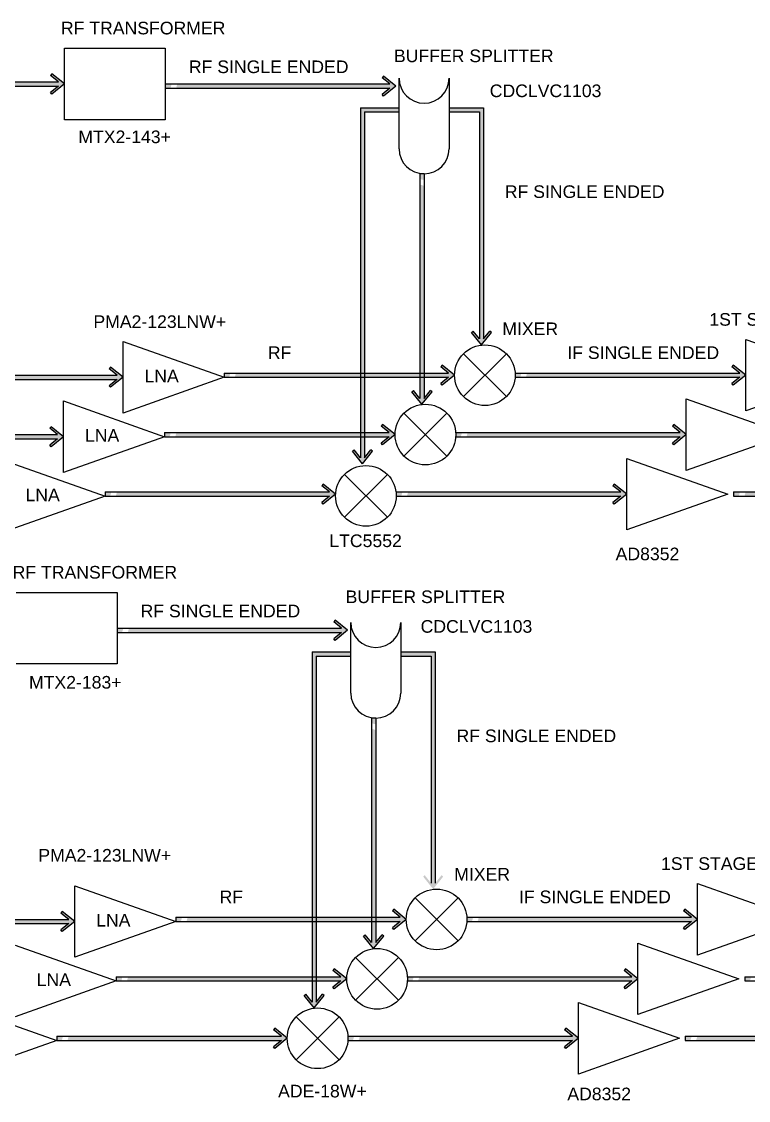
# Model space of a CAD drawing. Header units: millimetres. Extents: x 1966 to 5966, y 1587 to 4387.
# Drawn here: x 2675 to 3048, y 3263 to 3817 of the extents above; entities that cross this region are included whole.
import ezdxf

# ---------------------------------------------------------------- set-up
doc = ezdxf.new("R2010")
doc.units = ezdxf.units.MM
doc.layers.add('Part Number', color=10, linetype='Continuous')
doc.layers.add('Protocol', color=210, linetype='Continuous')
doc.styles.get("Standard").update_dxf_attribs({"font": 'arial.ttf'})

msp = doc.modelspace()

# ---------------------------------------------------------------- hatches: boundary and pattern name
h = msp.add_hatch(color=256)
h.dxf.hatch_style = 1
h.paths.add_polyline_path([(2694.04, 3784.05), (2690.02, 3780.8), (2690.7, 3779.96), (2697.11, 3785.13), (2690.7, 3790.29), (2690.02, 3789.45), (2694.04, 3786.21), (2592.66, 3786.21), (2590.5, 3784.05)])
edge = h.paths.add_edge_path()
edge.add_ellipse((2578.7, 3785.13), major_axis=(3.86, 7.85), ratio=0.636095, start_angle=279.8196, end_angle=294.9189, ccw=False)
edge.add_line((2584.28, 3784.05), (2590.5, 3784.05))
edge.add_line((2590.5, 3784.05), (2592.66, 3786.21))
edge.add_line((2592.66, 3786.21), (2584.85, 3786.21))
edge = h.paths.add_edge_path()
edge.add_line((2578.7, 3786.21), (2578.7, 3784.05))
edge.add_line((2578.7, 3784.05), (2581.27, 3784.05))
edge.add_ellipse((2578.7, 3785.13), major_axis=(1.93, 3.92), ratio=0.636095, start_angle=272.1348, end_angle=302.6038)
edge.add_line((2581.84, 3786.21), (2578.7, 3786.21))
h = msp.add_hatch(color=256)
h.dxf.hatch_style = 1
h.paths.add_polyline_path([(2864.29, 3782.97), (2860.26, 3779.72), (2860.94, 3778.88), (2867.35, 3784.05), (2860.94, 3789.21), (2860.26, 3788.37), (2864.29, 3785.13), (2762.91, 3785.13), (2760.75, 3782.97)])
edge = h.paths.add_edge_path()
edge.add_ellipse((2748.95, 3784.05), major_axis=(3.86, 7.85), ratio=0.636095, start_angle=279.8196, end_angle=294.9189, ccw=False)
edge.add_line((2754.52, 3782.97), (2760.75, 3782.97))
edge.add_line((2760.75, 3782.97), (2762.91, 3785.13))
edge.add_line((2762.91, 3785.13), (2755.1, 3785.13))
edge = h.paths.add_edge_path()
edge.add_line((2748.95, 3785.13), (2748.95, 3782.97))
edge.add_line((2748.95, 3782.97), (2751.51, 3782.97))
edge.add_ellipse((2748.95, 3784.05), major_axis=(1.93, 3.92), ratio=0.636095, start_angle=272.1348, end_angle=302.6038)
edge.add_line((2752.09, 3785.13), (2748.95, 3785.13))
h = msp.add_hatch(color=256)
h.dxf.hatch_style = 1
h.paths.add_polyline_path([(2868.98, 3770.76), (2868.98, 3772.92), (2849.12, 3772.92), (2849.12, 3636.61), (2851.28, 3636.61), (2851.28, 3770.76)])
h.paths.add_polyline_path([(2894.68, 3772.92), (2894.68, 3770.76), (2910.22, 3770.76), (2910.22, 3654.18), (2906.97, 3658.2), (2906.13, 3657.52), (2911.3, 3651.12), (2916.46, 3657.52), (2915.62, 3658.2), (2912.38, 3654.18), (2912.38, 3772.92)])
h.paths.add_polyline_path([(2849.12, 3606.07), (2851.28, 3606.07), (2851.28, 3634.45), (2849.12, 3634.45)])
h = msp.add_hatch(color=256)
h.dxf.hatch_style = 1
h.paths.add_polyline_path([(2879.67, 3623.63), (2876.43, 3627.66), (2875.59, 3626.98), (2880.75, 3620.57), (2885.92, 3626.98), (2885.08, 3627.66), (2881.83, 3623.63), (2881.83, 3725.01), (2879.67, 3727.17)])
edge = h.paths.add_edge_path()
edge.add_ellipse((2880.75, 3738.97), major_axis=(7.85, -3.86), ratio=0.636095, start_angle=279.8196, end_angle=294.9189, ccw=False)
edge.add_line((2879.67, 3733.4), (2879.67, 3727.17))
edge.add_line((2879.67, 3727.17), (2881.83, 3725.01))
edge.add_line((2881.83, 3725.01), (2881.83, 3732.82))
edge = h.paths.add_edge_path()
edge.add_line((2881.83, 3738.97), (2879.67, 3738.97))
edge.add_line((2879.67, 3738.97), (2879.67, 3736.41))
edge.add_ellipse((2880.75, 3738.97), major_axis=(3.92, -1.93), ratio=0.636095, start_angle=272.1348, end_angle=302.6038)
edge.add_line((2881.83, 3735.83), (2881.83, 3738.97))
h = msp.add_hatch(color=256)
h.dxf.hatch_style = 1
h.paths.add_polyline_path([(2724.19, 3633.37), (2720.16, 3630.13), (2720.84, 3629.29), (2727.25, 3634.45), (2720.84, 3639.62), (2720.16, 3638.78), (2724.19, 3635.53), (2622.81, 3635.53), (2620.65, 3633.37)])
edge = h.paths.add_edge_path()
edge.add_ellipse((2608.84, 3634.45), major_axis=(3.86, 7.85), ratio=0.636095, start_angle=279.8196, end_angle=294.9189, ccw=False)
edge.add_line((2614.42, 3633.37), (2620.65, 3633.37))
edge.add_line((2620.65, 3633.37), (2622.81, 3635.53))
edge.add_line((2622.81, 3635.53), (2615, 3635.53))
edge = h.paths.add_edge_path()
edge.add_line((2608.84, 3635.53), (2608.84, 3633.37))
edge.add_line((2608.84, 3633.37), (2611.41, 3633.37))
edge.add_ellipse((2608.84, 3634.45), major_axis=(1.93, 3.92), ratio=0.636095, start_angle=272.1348, end_angle=302.6038)
edge.add_line((2611.99, 3635.53), (2608.84, 3635.53))
h = msp.add_hatch(color=256)
h.dxf.hatch_style = 1
h.paths.add_polyline_path([(2894.43, 3634.45), (2890.41, 3631.21), (2891.08, 3630.37), (2897.49, 3635.53), (2891.08, 3640.7), (2890.41, 3639.86), (2894.43, 3636.61), (2793.05, 3636.61), (2790.89, 3634.45)])
edge = h.paths.add_edge_path()
edge.add_ellipse((2779.09, 3635.53), major_axis=(3.86, 7.85), ratio=0.636095, start_angle=279.8196, end_angle=294.9189, ccw=False)
edge.add_line((2784.66, 3634.45), (2790.89, 3634.45))
edge.add_line((2790.89, 3634.45), (2793.05, 3636.61))
edge.add_line((2793.05, 3636.61), (2785.24, 3636.61))
edge = h.paths.add_edge_path()
edge.add_line((2779.09, 3636.61), (2779.09, 3634.45))
edge.add_line((2779.09, 3634.45), (2781.65, 3634.45))
edge.add_ellipse((2779.09, 3635.53), major_axis=(1.93, 3.92), ratio=0.636095, start_angle=272.1348, end_angle=302.6038)
edge.add_line((2782.23, 3636.61), (2779.09, 3636.61))
h = msp.add_hatch(color=256)
h.dxf.hatch_style = 1
h.paths.add_polyline_path([(3043.95, 3634.45), (3039.92, 3631.21), (3040.6, 3630.37), (3047.01, 3635.53), (3040.6, 3640.7), (3039.92, 3639.86), (3043.95, 3636.61), (2942.57, 3636.61), (2940.41, 3634.45)])
edge = h.paths.add_edge_path()
edge.add_ellipse((2928.6, 3635.53), major_axis=(3.86, 7.85), ratio=0.636095, start_angle=279.8196, end_angle=294.9189, ccw=False)
edge.add_line((2934.18, 3634.45), (2940.41, 3634.45))
edge.add_line((2940.41, 3634.45), (2942.57, 3636.61))
edge.add_line((2942.57, 3636.61), (2934.76, 3636.61))
edge = h.paths.add_edge_path()
edge.add_line((2928.6, 3636.61), (2928.6, 3634.45))
edge.add_line((2928.6, 3634.45), (2931.17, 3634.45))
edge.add_ellipse((2928.6, 3635.53), major_axis=(1.93, 3.92), ratio=0.636095, start_angle=272.1348, end_angle=302.6038)
edge.add_line((2931.75, 3636.61), (2928.6, 3636.61))
h = msp.add_hatch(color=256)
h.dxf.hatch_style = 1
h.paths.add_polyline_path([(2693.64, 3602.83), (2689.61, 3599.58), (2690.29, 3598.74), (2696.7, 3603.91), (2690.29, 3609.07), (2689.61, 3608.23), (2693.64, 3604.99), (2592.26, 3604.99), (2590.1, 3602.83)])
edge = h.paths.add_edge_path()
edge.add_ellipse((2578.3, 3603.91), major_axis=(3.86, 7.85), ratio=0.636095, start_angle=279.8196, end_angle=294.9189, ccw=False)
edge.add_line((2583.87, 3602.83), (2590.1, 3602.83))
edge.add_line((2590.1, 3602.83), (2592.26, 3604.99))
edge.add_line((2592.26, 3604.99), (2584.45, 3604.99))
edge = h.paths.add_edge_path()
edge.add_line((2578.3, 3604.99), (2578.3, 3602.83))
edge.add_line((2578.3, 3602.83), (2580.86, 3602.83))
edge.add_ellipse((2578.3, 3603.91), major_axis=(1.93, 3.92), ratio=0.636095, start_angle=272.1348, end_angle=302.6038)
edge.add_line((2581.44, 3604.99), (2578.3, 3604.99))
h = msp.add_hatch(color=256)
h.dxf.hatch_style = 1
h.paths.add_polyline_path([(2863.88, 3603.91), (2859.86, 3600.66), (2860.54, 3599.82), (2866.94, 3604.99), (2860.54, 3610.15), (2859.86, 3609.31), (2863.88, 3606.07), (2762.5, 3606.07), (2760.34, 3603.91)])
edge = h.paths.add_edge_path()
edge.add_ellipse((2748.54, 3604.99), major_axis=(3.86, 7.85), ratio=0.636095, start_angle=279.8196, end_angle=294.9189, ccw=False)
edge.add_line((2754.12, 3603.91), (2760.34, 3603.91))
edge.add_line((2760.34, 3603.91), (2762.5, 3606.07))
edge.add_line((2762.5, 3606.07), (2754.69, 3606.07))
edge = h.paths.add_edge_path()
edge.add_line((2748.54, 3606.07), (2748.54, 3603.91))
edge.add_line((2748.54, 3603.91), (2751.11, 3603.91))
edge.add_ellipse((2748.54, 3604.99), major_axis=(1.93, 3.92), ratio=0.636095, start_angle=272.1348, end_angle=302.6038)
edge.add_line((2751.68, 3606.07), (2748.54, 3606.07))
h = msp.add_hatch(color=256)
h.dxf.hatch_style = 1
h.paths.add_polyline_path([(3013.4, 3603.91), (3009.37, 3600.66), (3010.05, 3599.82), (3016.46, 3604.99), (3010.05, 3610.15), (3009.37, 3609.31), (3013.4, 3606.07), (2912.02, 3606.07), (2909.86, 3603.91)])
edge = h.paths.add_edge_path()
edge.add_ellipse((2898.06, 3604.99), major_axis=(3.86, 7.85), ratio=0.636095, start_angle=279.8196, end_angle=294.9189, ccw=False)
edge.add_line((2903.63, 3603.91), (2909.86, 3603.91))
edge.add_line((2909.86, 3603.91), (2912.02, 3606.07))
edge.add_line((2912.02, 3606.07), (2904.21, 3606.07))
edge = h.paths.add_edge_path()
edge.add_line((2898.06, 3606.07), (2898.06, 3603.91))
edge.add_line((2898.06, 3603.91), (2900.62, 3603.91))
edge.add_ellipse((2898.06, 3604.99), major_axis=(1.93, 3.92), ratio=0.636095, start_angle=272.1348, end_angle=302.6038)
edge.add_line((2901.2, 3606.07), (2898.06, 3606.07))
h = msp.add_hatch(color=256)
h.dxf.hatch_style = 1
h.paths.add_polyline_path([(2851.28, 3603.91), (2849.12, 3603.91), (2849.12, 3593.08), (2845.88, 3597.11), (2845.04, 3596.43), (2850.2, 3590.02), (2855.37, 3596.43), (2854.53, 3597.11), (2851.28, 3593.08)])
h = msp.add_hatch(color=256)
h.dxf.hatch_style = 1
h.paths.add_polyline_path([(2833.34, 3573.36), (2829.31, 3570.12), (2829.99, 3569.28), (2836.4, 3574.44), (2829.99, 3579.61), (2829.31, 3578.76), (2833.34, 3575.52), (2731.96, 3575.52), (2729.8, 3573.36)])
edge = h.paths.add_edge_path()
edge.add_ellipse((2717.99, 3574.44), major_axis=(3.86, 7.85), ratio=0.636095, start_angle=279.8196, end_angle=294.9189, ccw=False)
edge.add_line((2723.57, 3573.36), (2729.8, 3573.36))
edge.add_line((2729.8, 3573.36), (2731.96, 3575.52))
edge.add_line((2731.96, 3575.52), (2724.14, 3575.52))
edge = h.paths.add_edge_path()
edge.add_line((2717.99, 3575.52), (2717.99, 3573.36))
edge.add_line((2717.99, 3573.36), (2720.56, 3573.36))
edge.add_ellipse((2717.99, 3574.44), major_axis=(1.93, 3.92), ratio=0.636095, start_angle=272.1348, end_angle=302.6038)
edge.add_line((2721.13, 3575.52), (2717.99, 3575.52))
h = msp.add_hatch(color=256)
h.dxf.hatch_style = 1
h.paths.add_polyline_path([(2982.85, 3573.36), (2978.83, 3570.12), (2979.51, 3569.28), (2985.91, 3574.44), (2979.51, 3579.61), (2978.83, 3578.76), (2982.85, 3575.52), (2881.47, 3575.52), (2879.31, 3573.36)])
edge = h.paths.add_edge_path()
edge.add_ellipse((2867.51, 3574.44), major_axis=(3.86, 7.85), ratio=0.636095, start_angle=279.8196, end_angle=294.9189, ccw=False)
edge.add_line((2873.08, 3573.36), (2879.31, 3573.36))
edge.add_line((2879.31, 3573.36), (2881.47, 3575.52))
edge.add_line((2881.47, 3575.52), (2873.66, 3575.52))
edge = h.paths.add_edge_path()
edge.add_line((2867.51, 3575.52), (2867.51, 3573.36))
edge.add_line((2867.51, 3573.36), (2870.08, 3573.36))
edge.add_ellipse((2867.51, 3574.44), major_axis=(1.93, 3.92), ratio=0.636095, start_angle=272.1348, end_angle=302.6038)
edge.add_line((2870.65, 3575.52), (2867.51, 3575.52))
h = msp.add_hatch(color=256)
h.dxf.hatch_style = 1
h.paths.add_polyline_path([(3156.14, 3573.36), (3152.12, 3570.12), (3152.8, 3569.28), (3159.21, 3574.44), (3152.8, 3579.61), (3152.12, 3578.76), (3156.14, 3575.52), (3054.76, 3575.52), (3052.6, 3573.36)])
edge = h.paths.add_edge_path()
edge.add_ellipse((3040.8, 3574.44), major_axis=(3.86, 7.85), ratio=0.636095, start_angle=279.8196, end_angle=294.9189, ccw=False)
edge.add_line((3046.38, 3573.36), (3052.6, 3573.36))
edge.add_line((3052.6, 3573.36), (3054.76, 3575.52))
edge.add_line((3054.76, 3575.52), (3046.95, 3575.52))
edge = h.paths.add_edge_path()
edge.add_line((3040.8, 3575.52), (3040.8, 3573.36))
edge.add_line((3040.8, 3573.36), (3043.37, 3573.36))
edge.add_ellipse((3040.8, 3574.44), major_axis=(1.93, 3.92), ratio=0.636095, start_angle=272.1348, end_angle=302.6038)
edge.add_line((3043.94, 3575.52), (3040.8, 3575.52))
h = msp.add_hatch(color=256)
h.dxf.hatch_style = 1
h.paths.add_polyline_path([(2839.48, 3503.38), (2835.46, 3500.13), (2836.13, 3499.29), (2842.54, 3504.46), (2836.13, 3509.62), (2835.46, 3508.78), (2839.48, 3505.54), (2738.1, 3505.54), (2735.94, 3503.38)])
edge = h.paths.add_edge_path()
edge.add_ellipse((2724.14, 3504.46), major_axis=(3.86, 7.85), ratio=0.636095, start_angle=279.8196, end_angle=294.9189, ccw=False)
edge.add_line((2729.71, 3503.38), (2735.94, 3503.38))
edge.add_line((2735.94, 3503.38), (2738.1, 3505.54))
edge.add_line((2738.1, 3505.54), (2730.29, 3505.54))
edge = h.paths.add_edge_path()
edge.add_line((2724.14, 3505.54), (2724.14, 3503.38))
edge.add_line((2724.14, 3503.38), (2726.7, 3503.38))
edge.add_ellipse((2724.14, 3504.46), major_axis=(1.93, 3.92), ratio=0.636095, start_angle=272.1348, end_angle=302.6038)
edge.add_line((2727.28, 3505.54), (2724.14, 3505.54))
h = msp.add_hatch(color=256)
h.dxf.hatch_style = 1
h.paths.add_polyline_path([(2844.17, 3491.17), (2844.17, 3493.33), (2824.32, 3493.33), (2824.32, 3357.02), (2826.48, 3357.02), (2826.48, 3491.17)])
h.paths.add_polyline_path([(2869.88, 3493.33), (2869.88, 3491.17), (2885.41, 3491.17), (2885.41, 3374.59), (2882.17, 3378.61), (2881.33, 3377.93), (2886.49, 3371.53), (2891.66, 3377.93), (2890.81, 3378.61), (2887.57, 3374.59), (2887.57, 3493.33)])
h.paths.add_polyline_path([(2824.32, 3326.48), (2826.48, 3326.48), (2826.48, 3354.86), (2824.32, 3354.86)])
h = msp.add_hatch(color=256)
h.dxf.hatch_style = 1
h.paths.add_polyline_path([(2854.86, 3344.04), (2851.62, 3348.06), (2850.78, 3347.39), (2855.94, 3340.98), (2861.11, 3347.39), (2860.27, 3348.06), (2857.02, 3344.04), (2857.02, 3445.42), (2854.86, 3447.58)])
edge = h.paths.add_edge_path()
edge.add_ellipse((2855.94, 3459.38), major_axis=(7.85, -3.86), ratio=0.636095, start_angle=279.8196, end_angle=294.9189, ccw=False)
edge.add_line((2854.86, 3453.81), (2854.86, 3447.58))
edge.add_line((2854.86, 3447.58), (2857.02, 3445.42))
edge.add_line((2857.02, 3445.42), (2857.02, 3453.23))
edge = h.paths.add_edge_path()
edge.add_line((2857.02, 3459.38), (2854.86, 3459.38))
edge.add_line((2854.86, 3459.38), (2854.86, 3456.82))
edge.add_ellipse((2855.94, 3459.38), major_axis=(3.92, -1.93), ratio=0.636095, start_angle=272.1348, end_angle=302.6038)
edge.add_line((2857.02, 3456.24), (2857.02, 3459.38))
h = msp.add_hatch(color=256)
h.dxf.hatch_style = 1
h.paths.add_polyline_path([(2699.38, 3353.78), (2695.35, 3350.54), (2696.03, 3349.7), (2702.44, 3354.86), (2696.03, 3360.03), (2695.35, 3359.19), (2699.38, 3355.94), (2598, 3355.94), (2595.84, 3353.78)])
edge = h.paths.add_edge_path()
edge.add_ellipse((2584.04, 3354.86), major_axis=(3.86, 7.85), ratio=0.636095, start_angle=279.8196, end_angle=294.9189, ccw=False)
edge.add_line((2589.61, 3353.78), (2595.84, 3353.78))
edge.add_line((2595.84, 3353.78), (2598, 3355.94))
edge.add_line((2598, 3355.94), (2590.19, 3355.94))
edge = h.paths.add_edge_path()
edge.add_line((2584.04, 3355.94), (2584.04, 3353.78))
edge.add_line((2584.04, 3353.78), (2586.6, 3353.78))
edge.add_ellipse((2584.04, 3354.86), major_axis=(1.93, 3.92), ratio=0.636095, start_angle=272.1348, end_angle=302.6038)
edge.add_line((2587.18, 3355.94), (2584.04, 3355.94))
h = msp.add_hatch(color=256)
h.dxf.hatch_style = 1
h.paths.add_polyline_path([(2869.62, 3354.86), (2865.6, 3351.62), (2866.27, 3350.78), (2872.68, 3355.94), (2866.27, 3361.11), (2865.6, 3360.27), (2869.62, 3357.02), (2768.24, 3357.02), (2766.08, 3354.86)])
edge = h.paths.add_edge_path()
edge.add_ellipse((2754.28, 3355.94), major_axis=(3.86, 7.85), ratio=0.636095, start_angle=279.8196, end_angle=294.9189, ccw=False)
edge.add_line((2759.85, 3354.86), (2766.08, 3354.86))
edge.add_line((2766.08, 3354.86), (2768.24, 3357.02))
edge.add_line((2768.24, 3357.02), (2760.43, 3357.02))
edge = h.paths.add_edge_path()
edge.add_line((2754.28, 3357.02), (2754.28, 3354.86))
edge.add_line((2754.28, 3354.86), (2756.84, 3354.86))
edge.add_ellipse((2754.28, 3355.94), major_axis=(1.93, 3.92), ratio=0.636095, start_angle=272.1348, end_angle=302.6038)
edge.add_line((2757.42, 3357.02), (2754.28, 3357.02))
h = msp.add_hatch(color=256)
h.dxf.hatch_style = 1
h.paths.add_polyline_path([(3019.14, 3354.86), (3015.11, 3351.62), (3015.79, 3350.78), (3022.2, 3355.94), (3015.79, 3361.11), (3015.11, 3360.27), (3019.14, 3357.02), (2917.76, 3357.02), (2915.6, 3354.86)])
edge = h.paths.add_edge_path()
edge.add_ellipse((2903.8, 3355.94), major_axis=(3.86, 7.85), ratio=0.636095, start_angle=279.8196, end_angle=294.9189, ccw=False)
edge.add_line((2909.37, 3354.86), (2915.6, 3354.86))
edge.add_line((2915.6, 3354.86), (2917.76, 3357.02))
edge.add_line((2917.76, 3357.02), (2909.95, 3357.02))
edge = h.paths.add_edge_path()
edge.add_line((2903.8, 3357.02), (2903.8, 3354.86))
edge.add_line((2903.8, 3354.86), (2906.36, 3354.86))
edge.add_ellipse((2903.8, 3355.94), major_axis=(1.93, 3.92), ratio=0.636095, start_angle=272.1348, end_angle=302.6038)
edge.add_line((2906.94, 3357.02), (2903.8, 3357.02))
h = msp.add_hatch(color=256)
h.dxf.hatch_style = 1
h.paths.add_polyline_path([(2839.07, 3324.32), (2835.05, 3321.07), (2835.73, 3320.23), (2842.13, 3325.4), (2835.73, 3330.56), (2835.05, 3329.72), (2839.07, 3326.48), (2737.69, 3326.48), (2735.53, 3324.32)])
edge = h.paths.add_edge_path()
edge.add_ellipse((2723.73, 3325.4), major_axis=(3.86, 7.85), ratio=0.636095, start_angle=279.8196, end_angle=294.9189, ccw=False)
edge.add_line((2729.31, 3324.32), (2735.53, 3324.32))
edge.add_line((2735.53, 3324.32), (2737.69, 3326.48))
edge.add_line((2737.69, 3326.48), (2729.88, 3326.48))
edge = h.paths.add_edge_path()
edge.add_line((2723.73, 3326.48), (2723.73, 3324.32))
edge.add_line((2723.73, 3324.32), (2726.3, 3324.32))
edge.add_ellipse((2723.73, 3325.4), major_axis=(1.93, 3.92), ratio=0.636095, start_angle=272.1348, end_angle=302.6038)
edge.add_line((2726.87, 3326.48), (2723.73, 3326.48))
h = msp.add_hatch(color=256)
h.dxf.hatch_style = 1
h.paths.add_polyline_path([(2988.59, 3324.32), (2984.57, 3321.07), (2985.24, 3320.23), (2991.65, 3325.4), (2985.24, 3330.56), (2984.57, 3329.72), (2988.59, 3326.48), (2887.21, 3326.48), (2885.05, 3324.32)])
edge = h.paths.add_edge_path()
edge.add_ellipse((2873.25, 3325.4), major_axis=(3.86, 7.85), ratio=0.636095, start_angle=279.8196, end_angle=294.9189, ccw=False)
edge.add_line((2878.82, 3324.32), (2885.05, 3324.32))
edge.add_line((2885.05, 3324.32), (2887.21, 3326.48))
edge.add_line((2887.21, 3326.48), (2879.4, 3326.48))
edge = h.paths.add_edge_path()
edge.add_line((2873.25, 3326.48), (2873.25, 3324.32))
edge.add_line((2873.25, 3324.32), (2875.81, 3324.32))
edge.add_ellipse((2873.25, 3325.4), major_axis=(1.93, 3.92), ratio=0.636095, start_angle=272.1348, end_angle=302.6038)
edge.add_line((2876.39, 3326.48), (2873.25, 3326.48))
h = msp.add_hatch(color=256)
h.dxf.hatch_style = 1
h.paths.add_polyline_path([(3161.88, 3324.32), (3157.86, 3321.07), (3158.54, 3320.23), (3164.94, 3325.4), (3158.54, 3330.56), (3157.86, 3329.72), (3161.88, 3326.48), (3060.5, 3326.48), (3058.34, 3324.32)])
edge = h.paths.add_edge_path()
edge.add_ellipse((3046.54, 3325.4), major_axis=(3.86, 7.85), ratio=0.636095, start_angle=279.8196, end_angle=294.9189, ccw=False)
edge.add_line((3052.12, 3324.32), (3058.34, 3324.32))
edge.add_line((3058.34, 3324.32), (3060.5, 3326.48))
edge.add_line((3060.5, 3326.48), (3052.69, 3326.48))
edge = h.paths.add_edge_path()
edge.add_line((3046.54, 3326.48), (3046.54, 3324.32))
edge.add_line((3046.54, 3324.32), (3049.11, 3324.32))
edge.add_ellipse((3046.54, 3325.4), major_axis=(1.93, 3.92), ratio=0.636095, start_angle=272.1348, end_angle=302.6038)
edge.add_line((3049.68, 3326.48), (3046.54, 3326.48))
h = msp.add_hatch(color=256)
h.dxf.hatch_style = 1
h.paths.add_polyline_path([(2826.48, 3324.32), (2824.32, 3324.32), (2824.32, 3313.49), (2821.07, 3317.52), (2820.23, 3316.84), (2825.4, 3310.43), (2830.56, 3316.84), (2829.72, 3317.52), (2826.48, 3313.49)])
h = msp.add_hatch(color=256)
h.dxf.hatch_style = 1
h.paths.add_polyline_path([(2808.53, 3293.77), (2804.5, 3290.53), (2805.18, 3289.69), (2811.59, 3294.85), (2805.18, 3300.02), (2804.5, 3299.17), (2808.53, 3295.93), (2707.15, 3295.93), (2704.99, 3293.77)])
edge = h.paths.add_edge_path()
edge.add_ellipse((2693.18, 3294.85), major_axis=(3.86, 7.85), ratio=0.636095, start_angle=279.8196, end_angle=294.9189, ccw=False)
edge.add_line((2698.76, 3293.77), (2704.99, 3293.77))
edge.add_line((2704.99, 3293.77), (2707.15, 3295.93))
edge.add_line((2707.15, 3295.93), (2699.34, 3295.93))
edge = h.paths.add_edge_path()
edge.add_line((2693.18, 3295.93), (2693.18, 3293.77))
edge.add_line((2693.18, 3293.77), (2695.75, 3293.77))
edge.add_ellipse((2693.18, 3294.85), major_axis=(1.93, 3.92), ratio=0.636095, start_angle=272.1348, end_angle=302.6038)
edge.add_line((2696.33, 3295.93), (2693.18, 3295.93))
h = msp.add_hatch(color=256)
h.dxf.hatch_style = 1
h.paths.add_polyline_path([(2958.04, 3293.77), (2954.02, 3290.53), (2954.7, 3289.69), (2961.1, 3294.85), (2954.7, 3300.02), (2954.02, 3299.17), (2958.04, 3295.93), (2856.66, 3295.93), (2854.5, 3293.77)])
edge = h.paths.add_edge_path()
edge.add_ellipse((2842.7, 3294.85), major_axis=(3.86, 7.85), ratio=0.636095, start_angle=279.8196, end_angle=294.9189, ccw=False)
edge.add_line((2848.28, 3293.77), (2854.5, 3293.77))
edge.add_line((2854.5, 3293.77), (2856.66, 3295.93))
edge.add_line((2856.66, 3295.93), (2848.85, 3295.93))
edge = h.paths.add_edge_path()
edge.add_line((2842.7, 3295.93), (2842.7, 3293.77))
edge.add_line((2842.7, 3293.77), (2845.27, 3293.77))
edge.add_ellipse((2842.7, 3294.85), major_axis=(1.93, 3.92), ratio=0.636095, start_angle=272.1348, end_angle=302.6038)
edge.add_line((2845.84, 3295.93), (2842.7, 3295.93))
h = msp.add_hatch(color=256)
h.dxf.hatch_style = 1
h.paths.add_polyline_path([(3131.34, 3293.77), (3127.31, 3290.53), (3127.99, 3289.69), (3134.4, 3294.85), (3127.99, 3300.02), (3127.31, 3299.17), (3131.34, 3295.93), (3029.96, 3295.93), (3027.8, 3293.77)])
edge = h.paths.add_edge_path()
edge.add_ellipse((3015.99, 3294.85), major_axis=(3.86, 7.85), ratio=0.636095, start_angle=279.8196, end_angle=294.9189, ccw=False)
edge.add_line((3021.57, 3293.77), (3027.8, 3293.77))
edge.add_line((3027.8, 3293.77), (3029.96, 3295.93))
edge.add_line((3029.96, 3295.93), (3022.15, 3295.93))
edge = h.paths.add_edge_path()
edge.add_line((3015.99, 3295.93), (3015.99, 3293.77))
edge.add_line((3015.99, 3293.77), (3018.56, 3293.77))
edge.add_ellipse((3015.99, 3294.85), major_axis=(1.93, 3.92), ratio=0.636095, start_angle=272.1348, end_angle=302.6038)
edge.add_line((3019.14, 3295.93), (3015.99, 3295.93))

# ---------------------------------------------------------------- linework, layer by layer
for p, q in [((2697.11, 3803.49), (2748.95, 3803.49)), ((2697.11, 3766.77), (2697.11, 3803.49)), ((2748.95, 3803.49), (2748.95, 3766.77)), ((2578.7, 3786.21), (2694.04, 3786.21)), ((2690.7, 3790.29), (2690.02, 3789.45)), ((2694.04, 3786.21), (2690.02, 3789.45)), ((2697.11, 3785.13), (2690.7, 3790.29)), ((2860.94, 3789.21), (2860.26, 3788.37)), ((2864.29, 3785.13), (2860.26, 3788.37)), ((2867.35, 3784.05), (2860.94, 3789.21)), ((2868.98, 3751.83), (2868.98, 3788.11)), ((2894.68, 3788.11), (2894.68, 3751.83)), ((2578.7, 3784.05), (2694.04, 3784.05)), ((2694.04, 3784.05), (2690.02, 3780.8)), ((2690.7, 3779.96), (2690.02, 3780.8)), ((2697.11, 3785.13), (2690.7, 3779.96)), ((2748.95, 3785.13), (2864.29, 3785.13)), ((2748.95, 3785.13), (2748.95, 3782.97)), ((2748.95, 3782.97), (2864.29, 3782.97)), ((2864.29, 3782.97), (2860.26, 3779.72)), ((2867.35, 3784.05), (2860.94, 3778.88)), ((2860.94, 3778.88), (2860.26, 3779.72)), ((2849.12, 3772.92), (2849.12, 3593.08)), ((2849.12, 3772.92), (2868.98, 3772.92)), ((2851.28, 3770.76), (2851.28, 3593.08)), ((2851.28, 3770.76), (2868.98, 3770.76)), ((2894.68, 3772.92), (2912.38, 3772.92)), ((2894.68, 3770.76), (2910.22, 3770.76)), ((2910.22, 3770.76), (2910.22, 3654.18)), ((2912.38, 3772.92), (2912.38, 3654.18)), ((2748.95, 3766.77), (2697.11, 3766.77)), ((2879.67, 3738.97), (2879.67, 3623.63)), ((2881.83, 3738.97), (2879.67, 3738.97)), ((2881.83, 3738.97), (2881.83, 3623.63)), ((2906.13, 3657.52), (2906.97, 3658.2)), ((2910.22, 3654.18), (2906.97, 3658.2)), ((2912.38, 3654.18), (2915.62, 3658.2)), ((2916.46, 3657.52), (2915.62, 3658.2)), ((2727.25, 3652.81), (2779.09, 3634.45)), ((2727.25, 3616.09), (2727.25, 3652.81)), ((2911.3, 3651.12), (2906.13, 3657.52)), ((2911.3, 3651.12), (2916.46, 3657.52)), ((3047.01, 3653.89), (3098.85, 3635.53)), ((3047.01, 3617.17), (3047.01, 3653.89)), ((2924.08, 3646.55), (2902.05, 3624.52)), ((2902.05, 3646.55), (2924.08, 3624.52)), ((2720.84, 3639.62), (2720.16, 3638.78)), ((2724.19, 3635.53), (2720.16, 3638.78)), ((2727.25, 3634.45), (2720.84, 3639.62)), ((2779.09, 3636.61), (2894.43, 3636.61)), ((2779.09, 3636.61), (2779.09, 3634.45)), ((2891.08, 3640.7), (2890.41, 3639.86)), ((2894.43, 3636.61), (2890.41, 3639.86)), ((2897.49, 3635.53), (2891.08, 3640.7)), ((2928.6, 3636.61), (3043.95, 3636.61)), ((2928.6, 3636.61), (2928.6, 3634.45)), ((3040.6, 3640.7), (3039.92, 3639.86)), ((3043.95, 3636.61), (3039.92, 3639.86)), ((3047.01, 3635.53), (3040.6, 3640.7)), ((2608.84, 3635.53), (2724.19, 3635.53)), ((2608.84, 3633.37), (2724.19, 3633.37)), ((2724.19, 3633.37), (2720.16, 3630.13)), ((2727.25, 3634.45), (2720.84, 3629.29)), ((2779.09, 3634.45), (2727.25, 3616.09)), ((2779.09, 3634.45), (2894.43, 3634.45)), ((2894.43, 3634.45), (2890.41, 3631.21)), ((2891.08, 3630.37), (2890.41, 3631.21)), ((2897.49, 3635.53), (2891.08, 3630.37)), ((2928.6, 3634.45), (3043.95, 3634.45)), ((3043.95, 3634.45), (3039.92, 3631.21)), ((3040.6, 3630.37), (3039.92, 3631.21)), ((3047.01, 3635.53), (3040.6, 3630.37)), ((3098.85, 3635.53), (3047.01, 3617.17)), ((2720.84, 3629.29), (2720.16, 3630.13)), ((2875.59, 3626.98), (2876.43, 3627.66)), ((2880.75, 3620.57), (2875.59, 3626.98)), ((2879.67, 3623.63), (2876.43, 3627.66)), ((2880.75, 3620.57), (2885.92, 3626.98)), ((2881.83, 3623.63), (2885.08, 3627.66)), ((2885.92, 3626.98), (2885.08, 3627.66)), ((2696.7, 3622.27), (2748.54, 3603.91)), ((2696.7, 3585.55), (2696.7, 3622.27)), ((3016.46, 3623.35), (3068.3, 3604.99)), ((3016.46, 3586.63), (3016.46, 3623.35)), ((2893.53, 3616), (2871.51, 3593.97)), ((2871.51, 3616), (2893.53, 3593.97)), ((2690.29, 3609.07), (2689.61, 3608.23)), ((2693.64, 3604.99), (2689.61, 3608.23)), ((2696.7, 3603.91), (2690.29, 3609.07)), ((2860.54, 3610.15), (2859.86, 3609.31)), ((2863.88, 3606.07), (2859.86, 3609.31)), ((2866.94, 3604.99), (2860.54, 3610.15)), ((3010.05, 3610.15), (3009.37, 3609.31)), ((3013.4, 3606.07), (3009.37, 3609.31)), ((3016.46, 3604.99), (3010.05, 3610.15)), ((2578.3, 3604.99), (2693.64, 3604.99)), ((2578.3, 3602.83), (2693.64, 3602.83)), ((2693.64, 3602.83), (2689.61, 3599.58)), ((2696.7, 3603.91), (2690.29, 3598.74)), ((2748.54, 3603.91), (2696.7, 3585.55)), ((2748.54, 3606.07), (2863.88, 3606.07)), ((2748.54, 3606.07), (2748.54, 3603.91)), ((2748.54, 3603.91), (2863.88, 3603.91)), ((2849.12, 3603.91), (2851.28, 3603.91)), ((2863.88, 3603.91), (2859.86, 3600.66)), ((2866.94, 3604.99), (2860.54, 3599.82)), ((2898.06, 3606.07), (3013.4, 3606.07)), ((2898.06, 3606.07), (2898.06, 3603.91)), ((2898.06, 3603.91), (3013.4, 3603.91)), ((3013.4, 3603.91), (3009.37, 3600.66)), ((3016.46, 3604.99), (3010.05, 3599.82)), ((3068.3, 3604.99), (3016.46, 3586.63)), ((2690.29, 3598.74), (2689.61, 3599.58)), ((2860.54, 3599.82), (2859.86, 3600.66)), ((3010.05, 3599.82), (3009.37, 3600.66)), ((2666.15, 3591.72), (2717.99, 3573.36)), ((2845.04, 3596.43), (2845.88, 3597.11)), ((2850.2, 3590.02), (2845.04, 3596.43)), ((2849.12, 3593.08), (2845.88, 3597.11)), ((2850.2, 3590.02), (2855.37, 3596.43)), ((2851.28, 3593.08), (2854.53, 3597.11)), ((2855.37, 3596.43), (2854.53, 3597.11)), ((2985.91, 3592.8), (3037.75, 3574.44)), ((2985.91, 3556.08), (2985.91, 3592.8)), ((2862.99, 3584.55), (2840.96, 3562.53)), ((2840.96, 3584.55), (2862.99, 3562.53)), ((2717.99, 3575.52), (2833.34, 3575.52)), ((2717.99, 3575.52), (2717.99, 3573.36)), ((2829.99, 3579.61), (2829.31, 3578.76)), ((2833.34, 3575.52), (2829.31, 3578.76)), ((2836.4, 3574.44), (2829.99, 3579.61)), ((2867.51, 3575.52), (2982.85, 3575.52)), ((2867.51, 3575.52), (2867.51, 3573.36)), ((2979.51, 3579.61), (2978.83, 3578.76)), ((2982.85, 3575.52), (2978.83, 3578.76)), ((2985.91, 3574.44), (2979.51, 3579.61)), ((3040.8, 3575.52), (3156.14, 3575.52)), ((3040.8, 3575.52), (3040.8, 3573.36)), ((2717.99, 3573.36), (2666.15, 3555)), ((2717.99, 3573.36), (2833.34, 3573.36)), ((2833.34, 3573.36), (2829.31, 3570.12)), ((2829.99, 3569.28), (2829.31, 3570.12)), ((2836.4, 3574.44), (2829.99, 3569.28)), ((2867.51, 3573.36), (2982.85, 3573.36)), ((2982.85, 3573.36), (2978.83, 3570.12)), ((2979.51, 3569.28), (2978.83, 3570.12)), ((2985.91, 3574.44), (2979.51, 3569.28)), ((3037.75, 3574.44), (2985.91, 3556.08)), ((3040.8, 3573.36), (3156.14, 3573.36)), ((2672.3, 3523.9), (2724.14, 3523.9)), ((2724.14, 3523.9), (2724.14, 3487.18)), ((2836.13, 3509.62), (2835.46, 3508.78)), ((2839.48, 3505.54), (2835.46, 3508.78)), ((2842.54, 3504.46), (2836.13, 3509.62)), ((2844.17, 3472.23), (2844.17, 3508.52)), ((2869.88, 3508.52), (2869.88, 3472.23)), ((2724.14, 3505.54), (2839.48, 3505.54)), ((2724.14, 3505.54), (2724.14, 3503.38)), ((2724.14, 3503.38), (2839.48, 3503.38)), ((2839.48, 3503.38), (2835.46, 3500.13)), ((2842.54, 3504.46), (2836.13, 3499.29)), ((2836.13, 3499.29), (2835.46, 3500.13)), ((2824.32, 3493.33), (2824.32, 3313.49)), ((2824.32, 3493.33), (2844.17, 3493.33)), ((2869.88, 3493.33), (2887.57, 3493.33)), ((2887.57, 3493.33), (2887.57, 3374.59)), ((2724.14, 3487.18), (2672.3, 3487.18)), ((2826.48, 3491.17), (2826.48, 3313.49)), ((2826.48, 3491.17), (2844.17, 3491.17)), ((2869.88, 3491.17), (2885.41, 3491.17)), ((2885.41, 3491.17), (2885.41, 3374.59)), ((2854.86, 3459.38), (2854.86, 3344.04)), ((2857.02, 3459.38), (2854.86, 3459.38)), ((2857.02, 3459.38), (2857.02, 3344.04)), ((2702.44, 3373.22), (2754.28, 3354.86)), ((2702.44, 3336.5), (2702.44, 3373.22)), ((3022.2, 3374.3), (3074.04, 3355.94)), ((3022.2, 3337.58), (3022.2, 3374.3)), ((2899.27, 3366.96), (2877.24, 3344.93)), ((2877.24, 3366.96), (2899.27, 3344.93)), ((2696.03, 3360.03), (2695.35, 3359.19)), ((2699.38, 3355.94), (2695.35, 3359.19)), ((2702.44, 3354.86), (2696.03, 3360.03)), ((2866.27, 3361.11), (2865.6, 3360.27)), ((2869.62, 3357.02), (2865.6, 3360.27)), ((2872.68, 3355.94), (2866.27, 3361.11)), ((3015.79, 3361.11), (3015.11, 3360.27)), ((3019.14, 3357.02), (3015.11, 3360.27)), ((3022.2, 3355.94), (3015.79, 3361.11)), ((2584.04, 3355.94), (2699.38, 3355.94)), ((2584.04, 3353.78), (2699.38, 3353.78)), ((2699.38, 3353.78), (2695.35, 3350.54)), ((2702.44, 3354.86), (2696.03, 3349.7)), ((2754.28, 3354.86), (2702.44, 3336.5)), ((2754.28, 3357.02), (2869.62, 3357.02)), ((2754.28, 3357.02), (2754.28, 3354.86)), ((2754.28, 3354.86), (2869.62, 3354.86)), ((2869.62, 3354.86), (2865.6, 3351.62)), ((2872.68, 3355.94), (2866.27, 3350.78)), ((2903.8, 3357.02), (3019.14, 3357.02)), ((2903.8, 3357.02), (2903.8, 3354.86)), ((2903.8, 3354.86), (3019.14, 3354.86)), ((3019.14, 3354.86), (3015.11, 3351.62)), ((3022.2, 3355.94), (3015.79, 3350.78)), ((3074.04, 3355.94), (3022.2, 3337.58)), ((2696.03, 3349.7), (2695.35, 3350.54)), ((2850.78, 3347.39), (2851.62, 3348.06)), ((2854.86, 3344.04), (2851.62, 3348.06)), ((2857.02, 3344.04), (2860.27, 3348.06)), ((2861.11, 3347.39), (2860.27, 3348.06)), ((2866.27, 3350.78), (2865.6, 3351.62)), ((3015.79, 3350.78), (3015.11, 3351.62)), ((2671.89, 3342.68), (2723.73, 3324.32)), ((2855.94, 3340.98), (2850.78, 3347.39)), ((2855.94, 3340.98), (2861.11, 3347.39)), ((2991.65, 3343.76), (3043.49, 3325.4)), ((2991.65, 3307.04), (2991.65, 3343.76)), ((2868.72, 3336.41), (2846.7, 3314.38)), ((2846.7, 3336.41), (2868.72, 3314.38)), ((2723.73, 3326.48), (2839.07, 3326.48)), ((2723.73, 3326.48), (2723.73, 3324.32)), ((2835.73, 3330.56), (2835.05, 3329.72)), ((2839.07, 3326.48), (2835.05, 3329.72)), ((2842.13, 3325.4), (2835.73, 3330.56)), ((2873.25, 3326.48), (2988.59, 3326.48)), ((2873.25, 3326.48), (2873.25, 3324.32)), ((2985.24, 3330.56), (2984.57, 3329.72)), ((2988.59, 3326.48), (2984.57, 3329.72)), ((2991.65, 3325.4), (2985.24, 3330.56)), ((3046.54, 3326.48), (3161.88, 3326.48)), ((3046.54, 3326.48), (3046.54, 3324.32)), ((2723.73, 3324.32), (2671.89, 3305.96)), ((2723.73, 3324.32), (2839.07, 3324.32)), ((2824.32, 3324.32), (2826.48, 3324.32)), ((2839.07, 3324.32), (2835.05, 3321.07)), ((2835.73, 3320.23), (2835.05, 3321.07)), ((2842.13, 3325.4), (2835.73, 3320.23)), ((2873.25, 3324.32), (2988.59, 3324.32)), ((2988.59, 3324.32), (2984.57, 3321.07)), ((2985.24, 3320.23), (2984.57, 3321.07)), ((2991.65, 3325.4), (2985.24, 3320.23)), ((3043.49, 3325.4), (2991.65, 3307.04)), ((3046.54, 3324.32), (3161.88, 3324.32)), ((2820.23, 3316.84), (2821.07, 3317.52)), ((2825.4, 3310.43), (2820.23, 3316.84)), ((2824.32, 3313.49), (2821.07, 3317.52)), ((2825.4, 3310.43), (2830.56, 3316.84)), ((2826.48, 3313.49), (2829.72, 3317.52)), ((2830.56, 3316.84), (2829.72, 3317.52)), ((2641.34, 3312.13), (2693.18, 3293.77)), ((2961.1, 3313.21), (3012.94, 3294.85)), ((2961.1, 3276.49), (2961.1, 3313.21)), ((2838.18, 3305.86), (2816.15, 3283.84)), ((2816.15, 3305.86), (2838.18, 3283.84)), ((2805.18, 3300.02), (2804.5, 3299.17)), ((2808.53, 3295.93), (2804.5, 3299.17)), ((2811.59, 3294.85), (2805.18, 3300.02)), ((2954.7, 3300.02), (2954.02, 3299.17)), ((2958.04, 3295.93), (2954.02, 3299.17)), ((2961.1, 3294.85), (2954.7, 3300.02)), ((2693.18, 3293.77), (2641.34, 3275.41)), ((2693.18, 3295.93), (2808.53, 3295.93)), ((2693.18, 3295.93), (2693.18, 3293.77)), ((2693.18, 3293.77), (2808.53, 3293.77)), ((2808.53, 3293.77), (2804.5, 3290.53)), ((2811.59, 3294.85), (2805.18, 3289.69)), ((2842.7, 3295.93), (2958.04, 3295.93)), ((2842.7, 3295.93), (2842.7, 3293.77)), ((2842.7, 3293.77), (2958.04, 3293.77)), ((2958.04, 3293.77), (2954.02, 3290.53)), ((2961.1, 3294.85), (2954.7, 3289.69)), ((3012.94, 3294.85), (2961.1, 3276.49)), ((3015.99, 3295.93), (3131.34, 3295.93)), ((3015.99, 3295.93), (3015.99, 3293.77)), ((3015.99, 3293.77), (3131.34, 3293.77)), ((2805.18, 3289.69), (2804.5, 3290.53)), ((2954.7, 3289.69), (2954.02, 3290.53))]:
    msp.add_line(p, q)
for centre in [(2913.07, 3635.53), (2882.52, 3604.99), (2851.97, 3573.54), (2888.26, 3355.94), (2857.71, 3325.4), (2827.16, 3294.85)]:
    msp.add_circle(centre, 15.58)
for centre in [(2881.83, 3788.11), (2881.83, 3751.83), (2857.02, 3508.52), (2857.02, 3472.23)]:
    msp.add_arc(centre, 12.85, 180, 0)

# ---------------------------------------------------------------- texts
at = {"char_height": 6.48, "attachment_point": 1}
for s, width, insert in [('RF TRANSFORMER', 679.412, (2695.34, 3817.1)), ('BUFFER SPLITTER', 679.412, (2866.36, 3802.82)), ('1ST STAGE IF AMPLIFIER ', 679.412, (3028.33, 3667.43)), ('MIXER', 30, (2922.01, 3662.6)), ('LNA', 145.043, (2738.25, 3638.35)), ('LNA', 145.043, (2707.7, 3607.81)), ('LNA', 145.043, (2677.15, 3577.26)), ('RF TRANSFORMER', 679.412, (2670.54, 3537.51)), ('BUFFER SPLITTER', 679.412, (2841.55, 3524.92)), ('1ST STAGE IF AMPLIFIER ', 679.412, (3003.52, 3387.84)), ('MIXER', 30, (2897.31, 3382.35)), ('LNA', 145.043, (2713.44, 3358.76)), ('LNA', 145.043, (2682.89, 3328.22))]:
    msp.add_mtext_dynamic_manual_height_columns(s, width=width, gutter_width=12.5, heights=[0], dxfattribs=dict(at, insert=insert))
at = {"layer": 'Part Number', "char_height": 6.48, "attachment_point": 1}
for s, width, insert in [('CDCLVC1103', 798.0646, (2915.54, 3784.86)), ('MTX2-143+', 798.0646, (2704.29, 3761.22)), ('PMA2-123LNW+', 796.2343, (2712.02, 3666.27)), ('LTC5552', 798.0646, (2833.17, 3553.69)), ('AD8352', 798.0646, (2980.2, 3546.94)), ('CDCLVC1103', 798.0646, (2880.05, 3509.69)), ('MTX2-183+', 798.0646, (2678.94, 3480.99)), ('PMA2-123LNW+', 796.2343, (2683.75, 3392.11)), ('ADE-18W+', 798.0646, (2806.85, 3270.97)), ('AD8352', 798.0646, (2955.4, 3269.5))]:
    msp.add_mtext_dynamic_manual_height_columns(s, width=width, gutter_width=12.5, heights=[0], dxfattribs=dict(at, insert=insert))
at = {"layer": 'Protocol', "char_height": 6.48, "attachment_point": 1}
for s, insert in [('RF SINGLE ENDED', (2761.05, 3797.21)), ('RF SINGLE ENDED', (2923.29, 3733.06)), ('RF', (2801.61, 3650.34)), ('IF SINGLE ENDED', (2955.4, 3650.34)), ('RF SINGLE ENDED', (2736.24, 3517.62)), ('RF SINGLE ENDED', (2898.48, 3453.47)), ('RF', (2776.8, 3370.75)), ('IF SINGLE ENDED', (2930.59, 3370.75))]:
    msp.add_mtext_dynamic_manual_height_columns(s, width=758.9438, gutter_width=12.5, heights=[0], dxfattribs=dict(at, insert=insert))

doc.saveas('drawing.dxf')
